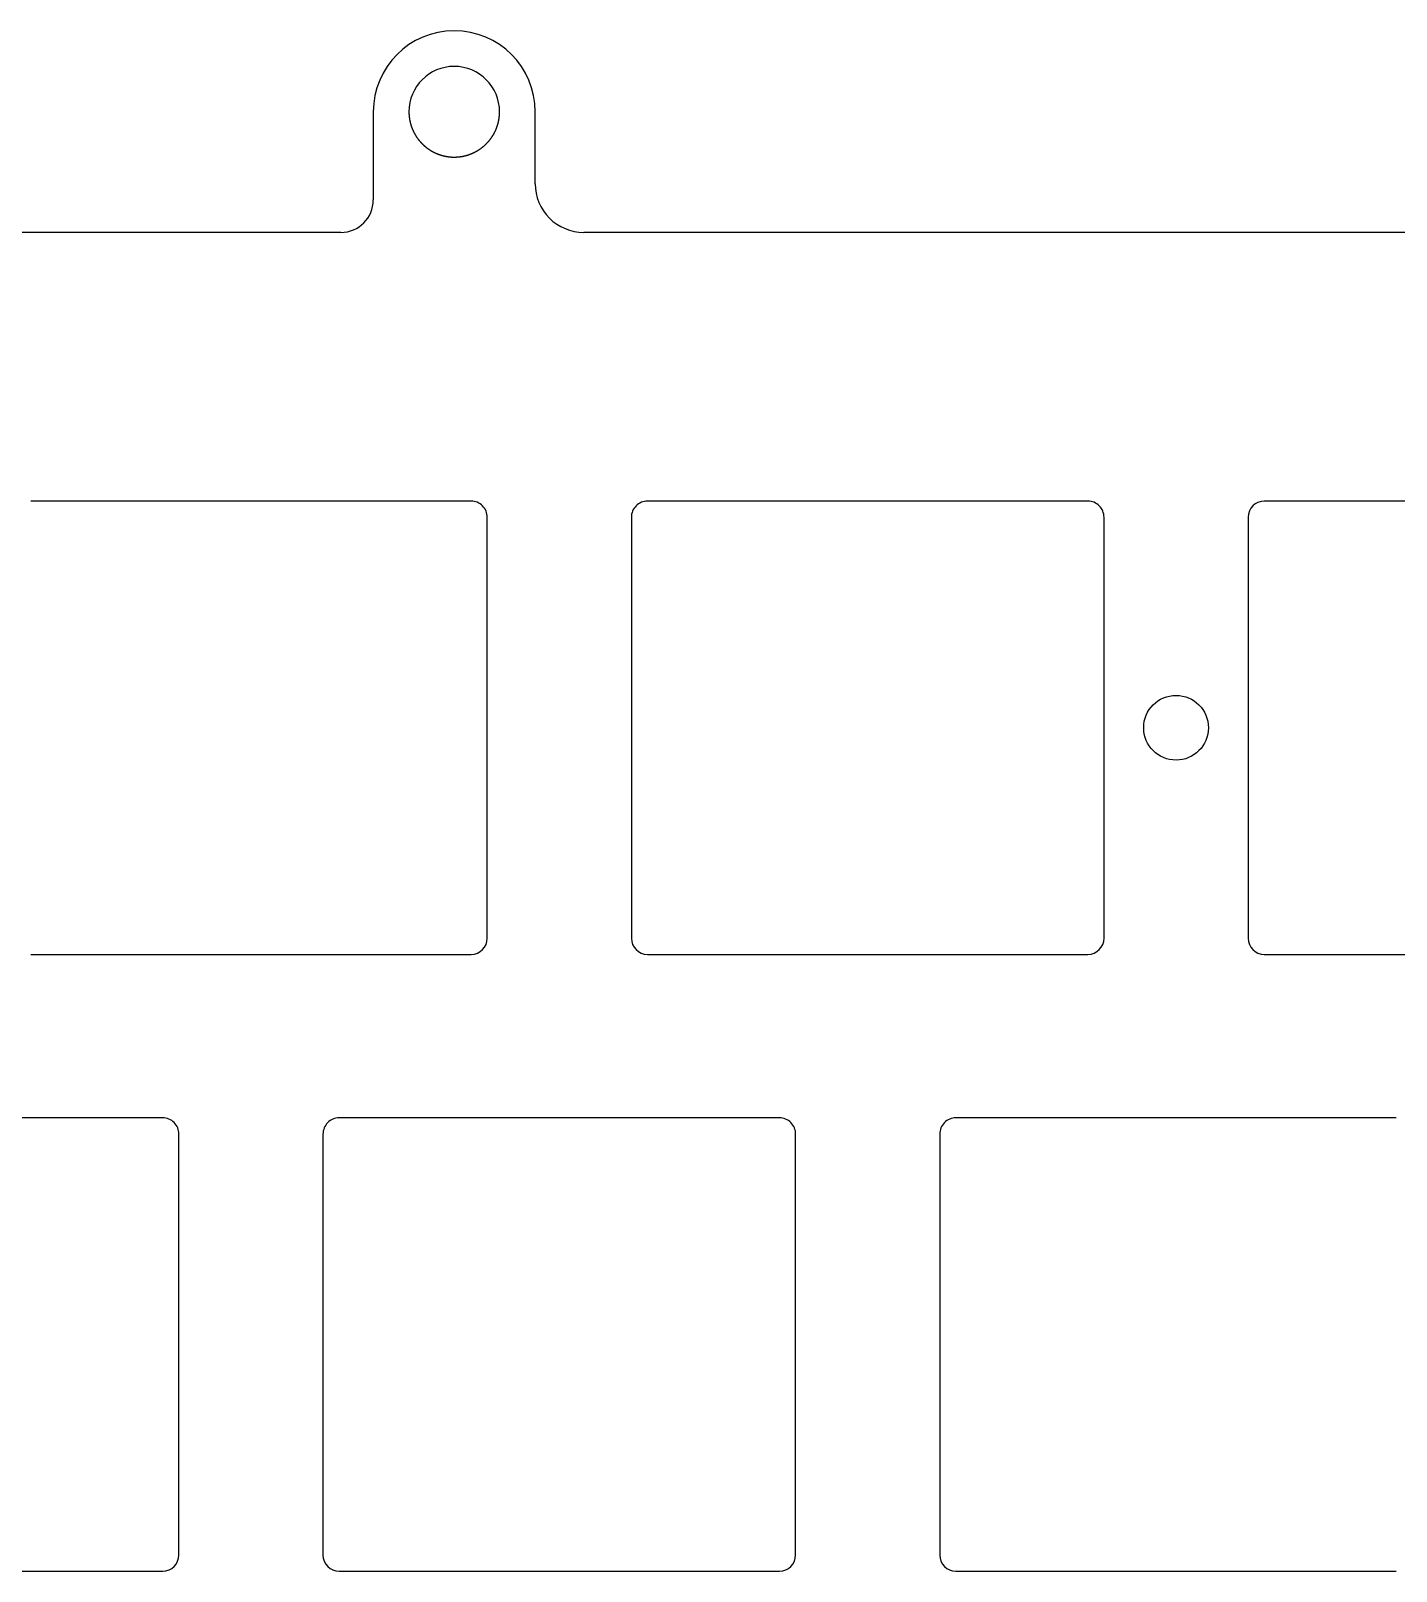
# Model space of a CAD drawing. Header units: millimetres. Extents: x -10 to 277, y -93 to 22.
# Drawn here: x 202.75 to 244.93, y -26.05 to 21.53 of the extents above; entities that cross this region are included whole.
import ezdxf

# ---------------------------------------------------------------- set-up
doc = ezdxf.new("R2010")
doc.units = ezdxf.units.MM
doc.layers.get('0').update_dxf_attribs({"linetype": 'CONTINUOUS'})
doc.layers.add('Edge.Cuts', color=53, linetype='CONTINUOUS', true_color=0xc8a339)

msp = doc.modelspace()

# ---------------------------------------------------------------- linework, layer by layer
msp.add_lwpolyline([(240.35, 6.5), (240.35, -6.5, 0.414212391), (240.85, -7), (254.45, -7, 0.414213562), (254.95, -6.5), (254.95, 6.5, 0.414213562), (254.45, 7), (240.85, 7, 0.414212391)], format="xyb", close=True)
msp.add_circle((238.125, 0), 1)
at = {"layer": 'Edge.Cuts', "linetype": 'CONTINUOUS'}
for p, q in [((213.3295, 19.025023), (213.3295, 16.3)), ((214.4295, 19.025023), (214.42951, 19.019647)), ((214.42951, 19.019647), (214.42954, 19.01425)), ((214.42954, 19.01425), (214.429591, 19.008887)), ((214.429591, 19.008887), (214.429661, 19.003504)), ((214.429661, 19.003504), (214.429752, 18.998153)), ((214.429752, 18.998153), (214.429863, 18.992783)), ((214.429863, 18.992783), (214.429993, 18.987445)), ((214.429993, 18.987445), (214.430145, 18.982086)), ((214.430145, 18.982086), (214.430315, 18.976759)), ((214.430315, 18.976759), (214.430506, 18.971413)), ((214.430506, 18.971413), (214.430717, 18.966096)), ((214.430717, 18.966096), (214.430948, 18.960761)), ((214.430948, 18.960761), (214.431198, 18.955454)), ((214.431198, 18.955454), (214.43147, 18.950129)), ((214.43147, 18.950129), (214.43176, 18.944832)), ((214.43176, 18.944832), (214.432071, 18.939518)), ((214.432071, 18.939518), (214.432401, 18.93423)), ((214.432401, 18.93423), (214.432752, 18.928925)), ((214.432752, 18.928925), (214.433122, 18.923646)), ((214.433122, 18.923646), (214.433513, 18.91835)), ((214.433513, 18.91835), (214.433922, 18.913079)), ((214.433922, 18.913079), (214.434353, 18.907792)), ((214.434353, 18.907792), (214.434802, 18.902529)), ((214.434802, 18.902529), (214.435273, 18.89725)), ((214.435273, 18.89725), (214.435762, 18.891994)), ((214.435762, 18.891994), (214.436272, 18.886723)), ((214.436272, 18.886723), (214.436801, 18.881475)), ((214.436801, 18.881475), (214.437351, 18.876212)), ((214.437351, 18.876212), (214.437919, 18.87097)), ((214.437919, 18.87097), (214.43851, 18.865714)), ((214.43851, 18.865714), (214.439117, 18.86048)), ((214.439117, 18.86048), (214.439747, 18.85523)), ((214.439747, 18.85523), (214.440395, 18.850002)), ((214.440395, 18.850002), (214.441065, 18.844759)), ((214.441065, 18.844759), (214.441752, 18.839537)), ((214.441752, 18.839537), (214.442462, 18.8343)), ((214.442462, 18.8343), (214.443189, 18.829084)), ((214.443189, 18.829084), (214.443939, 18.823854)), ((214.443939, 18.823854), (214.444706, 18.818643)), ((214.444706, 18.818643), (214.445495, 18.813418)), ((214.445495, 18.813418), (214.446302, 18.808212)), ((214.446302, 18.808212), (214.447131, 18.802993)), ((214.447131, 18.802993), (214.447978, 18.797793)), ((214.447978, 18.797793), (214.448848, 18.792579)), ((214.448848, 18.792579), (214.449734, 18.787383)), ((214.449734, 18.787383), (214.450644, 18.782174)), ((214.450644, 18.782174), (214.45157, 18.776983)), ((214.45157, 18.776983), (214.45252, 18.771779)), ((214.45252, 18.771779), (214.453486, 18.766592)), ((214.453486, 18.766592), (214.454476, 18.761393)), ((214.454476, 18.761393), (214.455483, 18.75621)), ((214.455483, 18.75621), (214.456512, 18.751016)), ((214.456512, 18.751016), (214.457559, 18.745837)), ((214.457559, 18.745837), (214.458629, 18.740646)), ((214.458629, 18.740646), (214.459716, 18.735471)), ((214.459716, 18.735471), (214.460827, 18.730285)), ((214.460827, 18.730285), (214.461954, 18.725113)), ((214.461954, 18.725113), (214.463105, 18.719931)), ((214.463105, 18.719931), (214.464272, 18.714763)), ((214.464272, 18.714763), (214.465463, 18.709584)), ((214.465463, 18.709584), (214.466672, 18.704419)), ((214.466672, 18.704419), (214.467903, 18.699244)), ((214.467903, 18.699244), (214.469152, 18.694082)), ((214.469152, 18.694082), (214.470424, 18.68891)), ((214.470424, 18.68891), (214.471714, 18.683751)), ((214.471714, 18.683751), (214.473026, 18.678582)), ((214.473026, 18.678582), (214.474357, 18.673427)), ((214.474357, 18.673427), (214.47571, 18.66826)), ((214.47571, 18.66826), (214.477081, 18.663107)), ((214.477081, 18.663107), (214.478476, 18.657944)), ((214.478476, 18.657944), (214.479887, 18.652793)), ((214.479887, 18.652793), (214.481323, 18.647633)), ((214.481323, 18.647633), (214.482776, 18.642484)), ((214.482776, 18.642484), (214.484252, 18.637326)), ((214.484252, 18.637326), (214.4855, 18.633023)), ((214.4855, 18.633023), (214.486993, 18.627938)), ((214.486993, 18.627938), (214.488511, 18.622844)), ((214.488511, 18.622844), (214.490043, 18.617769)), ((214.490043, 18.617769), (214.4916, 18.612685)), ((214.4916, 18.612685), (214.493171, 18.607621)), ((214.493171, 18.607621), (214.494766, 18.602548)), ((214.494766, 18.602548), (214.496376, 18.597495)), ((214.496376, 18.597495), (214.498009, 18.592433)), ((214.498009, 18.592433), (214.499657, 18.587392)), ((214.499657, 18.587392), (214.501329, 18.582343)), ((214.501329, 18.582343), (214.503016, 18.577314)), ((214.503016, 18.577314), (214.504726, 18.572277)), ((214.504726, 18.572277), (214.506451, 18.567261)), ((214.506451, 18.567261), (214.508199, 18.562238)), ((214.508199, 18.562238), (214.509961, 18.557235)), ((214.509961, 18.557235), (214.511748, 18.552225)), ((217.144921, 18.545775), (217.148499, 18.555716)), ((217.148499, 18.555716), (217.152002, 18.565684)), ((217.152002, 18.565684), (217.15543, 18.575677)), ((217.15543, 18.575677), (217.158783, 18.585696)), ((217.158783, 18.585696), (217.16206, 18.595739)), ((217.16206, 18.595739), (217.16526, 18.605804)), ((217.16526, 18.605804), (217.168384, 18.615891)), ((217.168384, 18.615891), (217.171431, 18.625999)), ((217.171431, 18.625999), (217.1735, 18.633023)), ((217.1735, 18.633023), (217.176451, 18.643284)), ((217.176451, 18.643284), (217.179321, 18.65355)), ((217.179321, 18.65355), (217.182109, 18.663819)), ((217.182109, 18.663819), (217.184816, 18.674092)), ((217.184816, 18.674092), (217.187442, 18.68437)), ((217.187442, 18.68437), (217.189987, 18.694653)), ((217.189987, 18.694653), (217.192451, 18.704941)), ((217.192451, 18.704941), (217.194835, 18.715235)), ((217.194835, 18.715235), (217.197138, 18.725534)), ((217.197138, 18.725534), (217.199361, 18.73584)), ((217.199361, 18.73584), (217.201505, 18.746152)), ((217.201505, 18.746152), (217.203568, 18.75647)), ((217.203568, 18.75647), (217.205552, 18.766796)), ((217.205552, 18.766796), (217.207456, 18.777129)), ((217.207456, 18.777129), (217.20928, 18.78747)), ((217.20928, 18.78747), (217.211026, 18.797819)), ((217.211026, 18.797819), (217.212692, 18.808177)), ((217.212692, 18.808177), (217.214279, 18.818543)), ((217.214279, 18.818543), (217.215787, 18.828919)), ((217.215787, 18.828919), (217.217216, 18.839305)), ((217.217216, 18.839305), (217.218567, 18.849701)), ((217.218567, 18.849701), (217.219838, 18.860108)), ((217.219838, 18.860108), (217.221031, 18.870527)), ((217.221031, 18.870527), (217.222146, 18.880957)), ((217.222146, 18.880957), (217.223181, 18.891399)), ((217.223181, 18.891399), (217.224139, 18.901855)), ((217.224139, 18.901855), (217.225017, 18.912324)), ((217.225017, 18.912324), (217.225817, 18.922807)), ((217.225817, 18.922807), (217.226539, 18.933305)), ((217.226539, 18.933305), (217.227182, 18.943818)), ((217.227182, 18.943818), (217.227747, 18.954348)), ((217.227747, 18.954348), (217.228233, 18.964895)), ((217.228233, 18.964895), (217.22864, 18.97546)), ((217.22864, 18.97546), (217.228969, 18.986044)), ((217.228969, 18.986044), (217.229219, 18.996647)), ((217.229219, 18.996647), (217.22939, 19.007272)), ((217.22939, 19.007272), (217.229482, 19.017919)), ((217.229482, 19.017919), (217.2295, 19.025023)), ((218.3295, 16.8), (218.3295, 19.025023)), ((214.511748, 18.552225), (214.513548, 18.547236)), ((214.513548, 18.547236), (214.515372, 18.542241)), ((214.515372, 18.542241), (214.517209, 18.537266)), ((214.517209, 18.537266), (214.519071, 18.532285)), ((214.519071, 18.532285), (214.520946, 18.527324)), ((214.520946, 18.527324), (214.522845, 18.522358)), ((214.522845, 18.522358), (214.524757, 18.517413)), ((214.524757, 18.517413), (214.526693, 18.512462)), ((214.526693, 18.512462), (214.528643, 18.507532)), ((214.528643, 18.507532), (214.530616, 18.502597)), ((214.530616, 18.502597), (214.532603, 18.497683)), ((214.532603, 18.497683), (214.534613, 18.492764)), ((214.534613, 18.492764), (214.536636, 18.487865)), ((214.536636, 18.487865), (214.538683, 18.482963)), ((214.538683, 18.482963), (214.540743, 18.478081)), ((214.540743, 18.478081), (214.542827, 18.473195)), ((214.542827, 18.473195), (214.544923, 18.468329)), ((214.544923, 18.468329), (214.547043, 18.46346)), ((214.547043, 18.46346), (214.549176, 18.458612)), ((214.549176, 18.458612), (214.551333, 18.45376)), ((214.551333, 18.45376), (214.553502, 18.448929)), ((214.553502, 18.448929), (214.555695, 18.444095)), ((214.555695, 18.444095), (214.5579, 18.439281)), ((214.5579, 18.439281), (214.560129, 18.434465)), ((214.560129, 18.434465), (214.562371, 18.429669)), ((214.562371, 18.429669), (214.564635, 18.42487)), ((214.564635, 18.42487), (214.566913, 18.420092)), ((214.566913, 18.420092), (214.569214, 18.415312)), ((214.569214, 18.415312), (214.571527, 18.410552)), ((214.571527, 18.410552), (214.573863, 18.405791)), ((214.573863, 18.405791), (214.576212, 18.401049)), ((214.576212, 18.401049), (214.578584, 18.396306)), ((214.578584, 18.396306), (214.580969, 18.391583)), ((214.580969, 18.391583), (214.583376, 18.386859)), ((214.583376, 18.386859), (214.585796, 18.382155)), ((214.585796, 18.382155), (214.58824, 18.37745)), ((214.58824, 18.37745), (214.590695, 18.372765)), ((214.590695, 18.372765), (214.593173, 18.368078)), ((214.593173, 18.368078), (214.595664, 18.363412)), ((214.595664, 18.363412), (214.598178, 18.358746)), ((214.598178, 18.358746), (214.600704, 18.354099)), ((214.600704, 18.354099), (214.603253, 18.349452)), ((214.603253, 18.349452), (214.605813, 18.344825)), ((214.605813, 18.344825), (214.608398, 18.340197)), ((214.608398, 18.340197), (214.610993, 18.335589)), ((214.610993, 18.335589), (214.613612, 18.330982)), ((214.613612, 18.330982), (214.616243, 18.326394)), ((214.616243, 18.326394), (214.618897, 18.321806)), ((214.618897, 18.321806), (214.621563, 18.317238)), ((214.621563, 18.317238), (214.624252, 18.31267)), ((214.624252, 18.31267), (214.626952, 18.308122)), ((214.626952, 18.308122), (214.629676, 18.303575)), ((214.629676, 18.303575), (214.632411, 18.299046)), ((214.632411, 18.299046), (214.63517, 18.294519)), ((214.63517, 18.294519), (214.63794, 18.290011)), ((214.63794, 18.290011), (214.640733, 18.285505)), ((214.640733, 18.285505), (214.643537, 18.281017)), ((214.643537, 18.281017), (214.646365, 18.276531)), ((214.646365, 18.276531), (214.649204, 18.272063)), ((214.649204, 18.272063), (214.652066, 18.267598)), ((214.652066, 18.267598), (214.65494, 18.263151)), ((214.65494, 18.263151), (214.657836, 18.258706)), ((214.657836, 18.258706), (214.660744, 18.25428)), ((214.660744, 18.25428), (214.663675, 18.249856)), ((214.663675, 18.249856), (214.666618, 18.24545)), ((214.666618, 18.24545), (214.669583, 18.241047)), ((214.669583, 18.241047), (214.67256, 18.236662)), ((214.67256, 18.236662), (214.67556, 18.23228)), ((214.67556, 18.23228), (214.678572, 18.227916)), ((214.678572, 18.227916), (214.681606, 18.223554)), ((214.681606, 18.223554), (214.684651, 18.219211)), ((214.684651, 18.219211), (214.68772, 18.214871)), ((214.68772, 18.214871), (214.6908, 18.210549)), ((214.6908, 18.210549), (214.693902, 18.20623)), ((214.693902, 18.20623), (214.697017, 18.201929)), ((214.697017, 18.201929), (214.700154, 18.19763)), ((214.700154, 18.19763), (214.703302, 18.19335)), ((214.703302, 18.19335), (214.706473, 18.189074)), ((214.706473, 18.189074), (214.7095, 18.185023)), ((214.7095, 18.185023), (214.712627, 18.18087)), ((214.712627, 18.18087), (214.715777, 18.17672)), ((214.715777, 18.17672), (214.718944, 18.172582)), ((214.718944, 18.172582), (214.722133, 18.168447)), ((214.722133, 18.168447), (214.725338, 18.164323)), ((214.725338, 18.164323), (214.728566, 18.160204)), ((214.728566, 18.160204), (214.73181, 18.156097)), ((214.73181, 18.156097), (214.735075, 18.151994)), ((214.735075, 18.151994), (214.738357, 18.147904)), ((214.738357, 18.147904), (214.74166, 18.143818)), ((214.74166, 18.143818), (214.744979, 18.139745)), ((214.744979, 18.139745), (214.74832, 18.135678)), ((214.74832, 18.135678), (214.751675, 18.131623)), ((214.751675, 18.131623), (214.755052, 18.127574)), ((214.755052, 18.127574), (214.758443, 18.123539)), ((214.758443, 18.123539), (214.761856, 18.11951)), ((214.761856, 18.11951), (214.765283, 18.115495)), ((214.765283, 18.115495), (214.768732, 18.111486)), ((214.768732, 18.111486), (214.772194, 18.107492)), ((214.772194, 18.107492), (214.775677, 18.103503)), ((214.775677, 18.103503), (214.779174, 18.09953)), ((214.779174, 18.09953), (214.782692, 18.095564)), ((214.782692, 18.095564), (214.786222, 18.091613)), ((214.786222, 18.091613), (214.789774, 18.087669)), ((214.789774, 18.087669), (214.793338, 18.083741)), ((214.793338, 18.083741), (214.796923, 18.079819)), ((214.796923, 18.079819), (214.80052, 18.075915)), ((216.855597, 18.072806), (216.862788, 18.080595)), ((216.862788, 18.080595), (216.869914, 18.08843)), ((216.869914, 18.08843), (216.876973, 18.096311)), ((216.876973, 18.096311), (216.883965, 18.104237)), ((216.883965, 18.104237), (216.890889, 18.112205)), ((216.890889, 18.112205), (216.897743, 18.120216)), ((216.897743, 18.120216), (216.904527, 18.128266)), ((216.904527, 18.128266), (216.911239, 18.136356)), ((216.911239, 18.136356), (216.917879, 18.144483)), ((216.917879, 18.144483), (216.924445, 18.152646)), ((216.924445, 18.152646), (216.930936, 18.160843)), ((216.930936, 18.160843), (216.937352, 18.169073)), ((216.937352, 18.169073), (216.943691, 18.177335)), ((216.943691, 18.177335), (216.9495, 18.185023)), ((216.9495, 18.185023), (216.95583, 18.19353)), ((216.95583, 18.19353), (216.962092, 18.202078)), ((216.962092, 18.202078), (216.968286, 18.210669)), ((216.968286, 18.210669), (216.974411, 18.2193)), ((216.974411, 18.2193), (216.980468, 18.227973)), ((216.980468, 18.227973), (216.986457, 18.236687)), ((216.986457, 18.236687), (216.992377, 18.245443)), ((216.992377, 18.245443), (216.998228, 18.254239)), ((216.998228, 18.254239), (217.004011, 18.263075)), ((217.004011, 18.263075), (217.009725, 18.271953)), ((217.009725, 18.271953), (217.015371, 18.28087)), ((217.015371, 18.28087), (217.020947, 18.289828)), ((217.020947, 18.289828), (217.026455, 18.298826)), ((217.026455, 18.298826), (217.031893, 18.307863)), ((217.031893, 18.307863), (217.037262, 18.31694)), ((217.037262, 18.31694), (217.042562, 18.326057)), ((217.042562, 18.326057), (217.047793, 18.335212)), ((217.047793, 18.335212), (217.052953, 18.344406)), ((217.052953, 18.344406), (217.058045, 18.353638)), ((217.058045, 18.353638), (217.063066, 18.362909)), ((217.063066, 18.362909), (217.068017, 18.372218)), ((217.068017, 18.372218), (217.072898, 18.381564)), ((217.072898, 18.381564), (217.077708, 18.390947)), ((217.077708, 18.390947), (217.082448, 18.400367)), ((217.082448, 18.400367), (217.087117, 18.409824)), ((217.087117, 18.409824), (217.091715, 18.419316)), ((217.091715, 18.419316), (217.096242, 18.428845)), ((217.096242, 18.428845), (217.100697, 18.438408)), ((217.100697, 18.438408), (217.105081, 18.448006)), ((217.105081, 18.448006), (217.109392, 18.457639)), ((217.109392, 18.457639), (217.113632, 18.467305)), ((217.113632, 18.467305), (217.117799, 18.477004)), ((217.117799, 18.477004), (217.121894, 18.486736)), ((217.121894, 18.486736), (217.125915, 18.4965)), ((217.125915, 18.4965), (217.129864, 18.506295)), ((217.129864, 18.506295), (217.133739, 18.516121)), ((217.133739, 18.516121), (217.13754, 18.525976)), ((217.13754, 18.525976), (217.141268, 18.535861)), ((217.141268, 18.535861), (217.144921, 18.545775)), ((214.80052, 18.075915), (214.804138, 18.072017)), ((214.804138, 18.072017), (214.807767, 18.068136)), ((214.807767, 18.068136), (214.811417, 18.064263)), ((214.811417, 18.064263), (214.815078, 18.060406)), ((214.815078, 18.060406), (214.81876, 18.056558)), ((214.81876, 18.056558), (214.822453, 18.052727)), ((214.822453, 18.052727), (214.826166, 18.048904)), ((214.826166, 18.048904), (214.829889, 18.045098)), ((214.829889, 18.045098), (214.833633, 18.041301)), ((214.833633, 18.041301), (214.837387, 18.037522)), ((214.837387, 18.037522), (214.841161, 18.033751)), ((214.841161, 18.033751), (214.844945, 18.029999)), ((214.844945, 18.029999), (214.848748, 18.026256)), ((214.848748, 18.026256), (214.852562, 18.022531)), ((214.852562, 18.022531), (214.856395, 18.018814)), ((214.856395, 18.018814), (214.860237, 18.015117)), ((214.860237, 18.015117), (214.864098, 18.011429)), ((214.864098, 18.011429), (214.867969, 18.00776)), ((214.867969, 18.00776), (214.871859, 18.004101)), ((214.871859, 18.004101), (214.875757, 18.000461)), ((214.875757, 18.000461), (214.879675, 17.99683)), ((214.879675, 17.99683), (214.883601, 17.993219)), ((214.883601, 17.993219), (214.887546, 17.989618)), ((214.887546, 17.989618), (214.891499, 17.986036)), ((214.891499, 17.986036), (214.895471, 17.982465)), ((214.895471, 17.982465), (214.899451, 17.978914)), ((214.899451, 17.978914), (214.903449, 17.975372)), ((214.903449, 17.975372), (214.907455, 17.971852)), ((214.907455, 17.971852), (214.911479, 17.968341)), ((214.911479, 17.968341), (214.915511, 17.964851)), ((214.915511, 17.964851), (214.91956, 17.961371)), ((214.91956, 17.961371), (214.923617, 17.957912)), ((214.923617, 17.957912), (214.927692, 17.954464)), ((214.927692, 17.954464), (214.931773, 17.951037)), ((214.931773, 17.951037), (214.935873, 17.94762)), ((214.935873, 17.94762), (214.939979, 17.944224)), ((214.939979, 17.944224), (214.944103, 17.94084)), ((214.944103, 17.94084), (214.948233, 17.937476)), ((214.948233, 17.937476), (214.95238, 17.934124)), ((214.95238, 17.934124), (214.956534, 17.930793)), ((214.956534, 17.930793), (214.960705, 17.927474)), ((214.960705, 17.927474), (214.964882, 17.924176)), ((214.964882, 17.924176), (214.969076, 17.920889)), ((214.969076, 17.920889), (214.973275, 17.917624)), ((214.973275, 17.917624), (214.977492, 17.914371)), ((214.977492, 17.914371), (214.981714, 17.911139)), ((214.981714, 17.911139), (214.985953, 17.907919)), ((214.985953, 17.907919), (214.990197, 17.904721)), ((214.990197, 17.904721), (214.994458, 17.901535)), ((214.994458, 17.901535), (214.998724, 17.89837)), ((214.998724, 17.89837), (215.003007, 17.895218)), ((215.003007, 17.895218), (215.007293, 17.892088)), ((215.007293, 17.892088), (215.011597, 17.88897)), ((215.011597, 17.88897), (215.015905, 17.885874)), ((215.015905, 17.885874), (215.02023, 17.882791)), ((215.02023, 17.882791), (215.024558, 17.879729)), ((215.024558, 17.879729), (215.028904, 17.876681)), ((215.028904, 17.876681), (215.033252, 17.873654)), ((215.033252, 17.873654), (215.037618, 17.87064)), ((215.037618, 17.87064), (215.041986, 17.867648)), ((215.041986, 17.867648), (215.046372, 17.86467)), ((215.046372, 17.86467), (215.05076, 17.861713)), ((215.05076, 17.861713), (215.055165, 17.858769)), ((215.055165, 17.858769), (215.059572, 17.855848)), ((215.059572, 17.855848), (215.063996, 17.85294)), ((215.063996, 17.85294), (215.068423, 17.850054)), ((215.068423, 17.850054), (215.072866, 17.847182)), ((215.072866, 17.847182), (215.077311, 17.844331)), ((215.077311, 17.844331), (215.081773, 17.841495)), ((215.081773, 17.841495), (215.086237, 17.83868)), ((215.086237, 17.83868), (215.090716, 17.83588)), ((215.090716, 17.83588), (215.095199, 17.833101)), ((215.095199, 17.833101), (215.099696, 17.830336)), ((215.099696, 17.830336), (215.104196, 17.827594)), ((215.104196, 17.827594), (215.108712, 17.824866)), ((215.108712, 17.824866), (215.113229, 17.822159)), ((215.113229, 17.822159), (215.117762, 17.819467)), ((215.117762, 17.819467), (215.122297, 17.816797)), ((215.122297, 17.816797), (215.126847, 17.814141)), ((215.126847, 17.814141), (215.131399, 17.811508)), ((215.131399, 17.811508), (215.135966, 17.808889)), ((215.135966, 17.808889), (215.140535, 17.806292)), ((215.140535, 17.806292), (215.145119, 17.803709)), ((215.145119, 17.803709), (215.149704, 17.801149)), ((215.149704, 17.801149), (215.154305, 17.798603)), ((215.154305, 17.798603), (215.158907, 17.79608)), ((215.158907, 17.79608), (215.163523, 17.793571)), ((215.163523, 17.793571), (215.170676, 17.789729)), ((215.170676, 17.789729), (215.17532, 17.787264)), ((215.17532, 17.787264), (215.179977, 17.784814)), ((215.179977, 17.784814), (215.184646, 17.78238)), ((215.184646, 17.78238), (215.189328, 17.779963)), ((215.189328, 17.779963), (215.194021, 17.777562)), ((215.194021, 17.777562), (215.198727, 17.775177)), ((215.198727, 17.775177), (215.203443, 17.77281)), ((215.203443, 17.77281), (215.208172, 17.770458)), ((215.208172, 17.770458), (215.212911, 17.768124)), ((215.212911, 17.768124), (215.217663, 17.765806)), ((215.217663, 17.765806), (215.222424, 17.763505)), ((215.222424, 17.763505), (215.227197, 17.761221)), ((215.227197, 17.761221), (215.231979, 17.758955)), ((215.231979, 17.758955), (215.236774, 17.756705)), ((215.236774, 17.756705), (215.241576, 17.754474)), ((215.241576, 17.754474), (215.246391, 17.752258)), ((215.246391, 17.752258), (215.251214, 17.750062)), ((215.251214, 17.750062), (215.256048, 17.747882)), ((215.256048, 17.747882), (215.26089, 17.74572)), ((215.26089, 17.74572), (215.265744, 17.743575)), ((215.265744, 17.743575), (215.270604, 17.74145)), ((215.270604, 17.74145), (215.275476, 17.73934)), ((215.275476, 17.73934), (215.280354, 17.737251)), ((215.280354, 17.737251), (215.285243, 17.735178)), ((215.285243, 17.735178), (215.290138, 17.733124)), ((215.290138, 17.733124), (215.295045, 17.731087)), ((215.295045, 17.731087), (215.299956, 17.72907)), ((215.299956, 17.72907), (215.304879, 17.72707)), ((215.304879, 17.72707), (215.309806, 17.72509)), ((215.309806, 17.72509), (215.314744, 17.723127)), ((215.314744, 17.723127), (215.319687, 17.721183)), ((215.319687, 17.721183), (215.32464, 17.719258)), ((215.32464, 17.719258), (215.329597, 17.717352)), ((215.329597, 17.717352), (215.334564, 17.715463)), ((215.334564, 17.715463), (215.339534, 17.713595)), ((215.339534, 17.713595), (215.344515, 17.711744)), ((215.344515, 17.711744), (215.349499, 17.709914)), ((215.349499, 17.709914), (215.354493, 17.708101)), ((215.354493, 17.708101), (215.359489, 17.706309)), ((215.359489, 17.706309), (215.364495, 17.704534)), ((215.364495, 17.704534), (215.369503, 17.70278)), ((215.369503, 17.70278), (215.37452, 17.701044)), ((215.37452, 17.701044), (215.379539, 17.699329)), ((215.379539, 17.699329), (215.384568, 17.697631)), ((215.384568, 17.697631), (215.389598, 17.695954)), ((215.389598, 17.695954), (215.394637, 17.694295)), ((215.394637, 17.694295), (215.399676, 17.692658)), ((215.399676, 17.692658), (215.404725, 17.691038)), ((215.404725, 17.691038), (215.409774, 17.689439)), ((215.409774, 17.689439), (215.414831, 17.687858)), ((215.414831, 17.687858), (215.419889, 17.686299)), ((215.419889, 17.686299), (215.424955, 17.684758)), ((215.424955, 17.684758), (215.430021, 17.683237)), ((215.430021, 17.683237), (215.435095, 17.681736)), ((215.435095, 17.681736), (215.440168, 17.680255)), ((215.440168, 17.680255), (215.445249, 17.678793)), ((215.445249, 17.678793), (215.450329, 17.677352)), ((215.450329, 17.677352), (215.455417, 17.67593)), ((215.455417, 17.67593), (215.460504, 17.674529)), ((215.460504, 17.674529), (215.465598, 17.673146)), ((215.465598, 17.673146), (215.47069, 17.671785)), ((215.47069, 17.671785), (215.47579, 17.670442)), ((215.47579, 17.670442), (215.484884, 17.6681)), ((215.484884, 17.6681), (215.495077, 17.665553)), ((215.495077, 17.665553), (215.505303, 17.663079)), ((215.505303, 17.663079), (215.515561, 17.660681)), ((215.515561, 17.660681), (215.525849, 17.658358)), ((215.525849, 17.658358), (215.536165, 17.65611)), ((215.536165, 17.65611), (215.546509, 17.653938)), ((215.546509, 17.653938), (215.556878, 17.651842)), ((215.556878, 17.651842), (215.562072, 17.650823)), ((215.562072, 17.650823), (215.567272, 17.649824)), ((215.567272, 17.649824), (215.572477, 17.648843)), ((215.572477, 17.648843), (215.577688, 17.647882)), ((215.577688, 17.647882), (215.582904, 17.64694)), ((215.582904, 17.64694), (215.588126, 17.646018)), ((215.588126, 17.646018), (215.593352, 17.645115)), ((215.593352, 17.645115), (215.598583, 17.644232)), ((215.598583, 17.644232), (215.603819, 17.643368)), ((215.603819, 17.643368), (215.609059, 17.642523)), ((215.609059, 17.642523), (215.614303, 17.641698)), ((215.614303, 17.641698), (215.619551, 17.640893)), ((215.619551, 17.640893), (215.624803, 17.640108)), ((215.624803, 17.640108), (215.630059, 17.639342)), ((215.630059, 17.639342), (215.635318, 17.638596)), ((215.635318, 17.638596), (215.64058, 17.637869)), ((215.64058, 17.637869), (215.645845, 17.637163)), ((215.645845, 17.637163), (215.651114, 17.636476)), ((215.651114, 17.636476), (215.656384, 17.635809)), ((215.656384, 17.635809), (215.661658, 17.635162)), ((215.661658, 17.635162), (215.666933, 17.634535)), ((215.666933, 17.634535), (215.672212, 17.633927)), ((215.672212, 17.633927), (215.677491, 17.63334)), ((215.677491, 17.63334), (215.682773, 17.632773)), ((215.682773, 17.632773), (215.688055, 17.632225)), ((215.688055, 17.632225), (215.69334, 17.631697)), ((215.69334, 17.631697), (215.698625, 17.63119)), ((215.698625, 17.63119), (215.703913, 17.630702)), ((215.703913, 17.630702), (215.709199, 17.630235)), ((215.709199, 17.630235), (215.714488, 17.629787)), ((215.714488, 17.629787), (215.719776, 17.62936)), ((215.719776, 17.62936), (215.725066, 17.628953)), ((215.725066, 17.628953), (215.730353, 17.628565)), ((215.730353, 17.628565), (215.735643, 17.628198)), ((215.735643, 17.628198), (215.740931, 17.627851)), ((215.740931, 17.627851), (215.74622, 17.627524)), ((215.74622, 17.627524), (215.751506, 17.627217)), ((215.751506, 17.627217), (215.756794, 17.62693)), ((215.756794, 17.62693), (215.762078, 17.626663)), ((215.762078, 17.626663), (215.767364, 17.626417)), ((215.767364, 17.626417), (215.772646, 17.62619)), ((215.772646, 17.62619), (215.777929, 17.625984)), ((215.777929, 17.625984), (215.783207, 17.625797)), ((215.783207, 17.625797), (215.788486, 17.625631)), ((215.788486, 17.625631), (215.793761, 17.625485)), ((215.793761, 17.625485), (215.799036, 17.625359)), ((215.799036, 17.625359), (215.804306, 17.625253)), ((215.804306, 17.625253), (215.809576, 17.625167)), ((215.809576, 17.625167), (215.814841, 17.625101)), ((215.814841, 17.625101), (215.820106, 17.625055)), ((215.820106, 17.625055), (215.8295, 17.625023)), ((215.8295, 17.625023), (215.840005, 17.625063)), ((215.840005, 17.625063), (215.850522, 17.625183)), ((215.850522, 17.625183), (215.86105, 17.625383)), ((215.86105, 17.625383), (215.871588, 17.625663)), ((215.871588, 17.625663), (215.882135, 17.626024)), ((215.882135, 17.626024), (215.892689, 17.626464)), ((215.892689, 17.626464), (215.903249, 17.626985)), ((215.903249, 17.626985), (215.913813, 17.627586)), ((215.913813, 17.627586), (215.92438, 17.628268)), ((215.92438, 17.628268), (215.934949, 17.629029)), ((215.934949, 17.629029), (215.945518, 17.629871)), ((215.945518, 17.629871), (215.956085, 17.630793)), ((215.956085, 17.630793), (215.966649, 17.631795)), ((215.966649, 17.631795), (215.97721, 17.632877)), ((215.97721, 17.632877), (215.987764, 17.634038)), ((215.987764, 17.634038), (215.998311, 17.635279)), ((215.998311, 17.635279), (216.00885, 17.6366)), ((216.00885, 17.6366), (216.019378, 17.638)), ((216.019378, 17.638), (216.029894, 17.639479)), ((216.029894, 17.639479), (216.040397, 17.641037)), ((216.040397, 17.641037), (216.050885, 17.642674)), ((216.050885, 17.642674), (216.061357, 17.644389)), ((216.061357, 17.644389), (216.066587, 17.645276)), ((216.066587, 17.645276), (216.071812, 17.646182)), ((216.071812, 17.646182), (216.077032, 17.647108)), ((216.077032, 17.647108), (216.082247, 17.648053)), ((216.082247, 17.648053), (216.087456, 17.649018)), ((216.087456, 17.649018), (216.092661, 17.650002)), ((216.092661, 17.650002), (216.09786, 17.651005)), ((216.09786, 17.651005), (216.103053, 17.652027)), ((216.103053, 17.652027), (216.10824, 17.653069)), ((216.10824, 17.653069), (216.113421, 17.65413)), ((216.113421, 17.65413), (216.118595, 17.65521)), ((216.118595, 17.65521), (216.123764, 17.656309)), ((216.123764, 17.656309), (216.128925, 17.657427)), ((216.128925, 17.657427), (216.13408, 17.658564)), ((216.13408, 17.658564), (216.139227, 17.65972)), ((216.139227, 17.65972), (216.144367, 17.660895)), ((216.144367, 17.660895), (216.1495, 17.662088)), ((216.1495, 17.662088), (216.154626, 17.663301)), ((216.154626, 17.663301), (216.159743, 17.664532)), ((216.159743, 17.664532), (216.164852, 17.665782)), ((216.164852, 17.665782), (216.174115, 17.6681)), ((216.174115, 17.6681), (216.184295, 17.670727)), ((216.184295, 17.670727), (216.194466, 17.673433)), ((216.194466, 17.673433), (216.204625, 17.67622)), ((216.204625, 17.67622), (216.214773, 17.679085)), ((216.214773, 17.679085), (216.224906, 17.682031)), ((216.224906, 17.682031), (216.235026, 17.685055)), ((216.235026, 17.685055), (216.245129, 17.688157)), ((216.245129, 17.688157), (216.255216, 17.691338)), ((216.255216, 17.691338), (216.265285, 17.694597)), ((216.265285, 17.694597), (216.275334, 17.697934)), ((216.275334, 17.697934), (216.285363, 17.701349)), ((216.285363, 17.701349), (216.295371, 17.70484)), ((216.295371, 17.70484), (216.305355, 17.708408)), ((216.305355, 17.708408), (216.315315, 17.712052)), ((216.315315, 17.712052), (216.325249, 17.715771)), ((216.325249, 17.715771), (216.335156, 17.719566)), ((216.335156, 17.719566), (216.345035, 17.723436)), ((216.345035, 17.723436), (216.354885, 17.72738)), ((216.354885, 17.72738), (216.364704, 17.731397)), ((216.364704, 17.731397), (216.374491, 17.735488)), ((216.374491, 17.735488), (216.384244, 17.739651)), ((216.384244, 17.739651), (216.393962, 17.743886)), ((216.393962, 17.743886), (216.403644, 17.748193)), ((216.403644, 17.748193), (216.413288, 17.75257)), ((216.413288, 17.75257), (216.422893, 17.757017)), ((216.422893, 17.757017), (216.432458, 17.761534)), ((216.432458, 17.761534), (216.441981, 17.766119)), ((216.441981, 17.766119), (216.451461, 17.770772)), ((216.451461, 17.770772), (216.460896, 17.775492)), ((216.460896, 17.775492), (216.470285, 17.780279)), ((216.470285, 17.780279), (216.479626, 17.785131)), ((216.479626, 17.785131), (216.488323, 17.789729)), ((216.488323, 17.789729), (216.49754, 17.79469)), ((216.49754, 17.79469), (216.506724, 17.799724)), ((216.506724, 17.799724), (216.515877, 17.804831)), ((216.515877, 17.804831), (216.524995, 17.810011)), ((216.524995, 17.810011), (216.534081, 17.815264)), ((216.534081, 17.815264), (216.543132, 17.82059)), ((216.543132, 17.82059), (216.552149, 17.825987)), ((216.552149, 17.825987), (216.561131, 17.831457)), ((216.561131, 17.831457), (216.570077, 17.836998)), ((216.570077, 17.836998), (216.578987, 17.842611)), ((216.578987, 17.842611), (216.587861, 17.848295)), ((216.587861, 17.848295), (216.596697, 17.85405)), ((216.596697, 17.85405), (216.605495, 17.859876)), ((216.605495, 17.859876), (216.614255, 17.865772)), ((216.614255, 17.865772), (216.622976, 17.871738)), ((216.622976, 17.871738), (216.631657, 17.877773)), ((216.631657, 17.877773), (216.640297, 17.883877)), ((216.640297, 17.883877), (216.648897, 17.89005)), ((216.648897, 17.89005), (216.657455, 17.896292)), ((216.657455, 17.896292), (216.665971, 17.902601)), ((216.665971, 17.902601), (216.674444, 17.908978)), ((216.674444, 17.908978), (216.682873, 17.915421)), ((216.682873, 17.915421), (216.691257, 17.921931)), ((216.691257, 17.921931), (216.699597, 17.928507)), ((216.699597, 17.928507), (216.70789, 17.935148)), ((216.70789, 17.935148), (216.716136, 17.941854)), ((216.716136, 17.941854), (216.724335, 17.948624)), ((216.724335, 17.948624), (216.732485, 17.955458)), ((216.732485, 17.955458), (216.740587, 17.962354)), ((216.740587, 17.962354), (216.748638, 17.969313)), ((216.748638, 17.969313), (216.756638, 17.976333)), ((216.756638, 17.976333), (216.764586, 17.983413)), ((216.764586, 17.983413), (216.772482, 17.990554)), ((216.772482, 17.990554), (216.780325, 17.997754)), ((216.780325, 17.997754), (216.788112, 18.005012)), ((216.788112, 18.005012), (216.795845, 18.012328)), ((216.795845, 18.012328), (216.803521, 18.0197)), ((216.803521, 18.0197), (216.81114, 18.027128)), ((216.81114, 18.027128), (216.818701, 18.03461)), ((216.818701, 18.03461), (216.826202, 18.042146)), ((216.826202, 18.042146), (216.833644, 18.049735)), ((216.833644, 18.049735), (216.841024, 18.057375)), ((216.841024, 18.057375), (216.848342, 18.065066)), ((216.848342, 18.065066), (216.855597, 18.072806)), ((212.3295, 15.3), (54.3705, 15.3)), ((270.6, 15.3), (219.8295, 15.3)), ((216.35, 7), (202.75, 7)), ((235.4, 7), (221.8, 7)), ((216.85, -6.5), (216.85, 6.5)), ((221.3, 6.5), (221.3, -6.5)), ((235.9, -6.5), (235.9, 6.5)), ((202.75, -7), (216.35, -7)), ((221.8, -7), (235.4, -7)), ((206.825, -12.05), (193.225, -12.05)), ((225.875, -12.05), (212.275, -12.05)), ((244.925, -12.05), (231.325, -12.05)), ((207.325, -25.55), (207.325, -12.55)), ((211.775, -12.55), (211.775, -25.55)), ((226.375, -25.55), (226.375, -12.55)), ((230.825, -12.55), (230.825, -25.55)), ((193.225, -26.05), (206.825, -26.05)), ((212.275, -26.05), (225.875, -26.05)), ((231.325, -26.05), (244.925, -26.05))]:
    msp.add_line(p, q, dxfattribs=at)
at = {"layer": 'Edge.Cuts'}
for centre, radius, start, end in [((215.8295, 19.025023), 2.5, 0, 180), ((215.8295, 19.025023), 1.4, 0, 180), ((219.829499, 16.799999), 1.499999, -180.0000382, -89.9999618), ((212.329497, 16.300003), 1.000003, -89.9998281, -0.0001719), ((216.350038, 6.500044), 0.499956, -0.0050424, 90.0043549), ((221.800038, 6.500044), 0.500038, -269.9956451, -179.9949583), ((235.400038, 6.500044), 0.499956, -0.0050424, 90.0043549), ((216.350038, -6.499956), 0.499962, -90.0043541, -0.0050424), ((221.800038, -6.499956), 0.500044, -179.9949583, -90.0043541), ((235.400038, -6.499956), 0.499962, -90.0043541, -0.0050424), ((206.825038, -12.549956), 0.499956, -0.0050424, 90.0043549), ((212.275038, -12.549956), 0.500038, -269.9956451, -179.9949583), ((225.875038, -12.549956), 0.499956, -0.0050424, 90.0043549), ((231.325038, -12.549956), 0.500038, -269.9956451, -179.9949583), ((206.825038, -25.549956), 0.499962, -90.0043541, -0.0050424), ((212.275038, -25.549956), 0.500044, -179.9949583, -90.0043541), ((225.875038, -25.549956), 0.499962, -90.0043541, -0.0050424), ((231.325038, -25.549956), 0.500044, -179.9949583, -90.0043541)]:
    msp.add_arc(centre, radius, start, end, dxfattribs=at)

doc.saveas('drawing.dxf')
